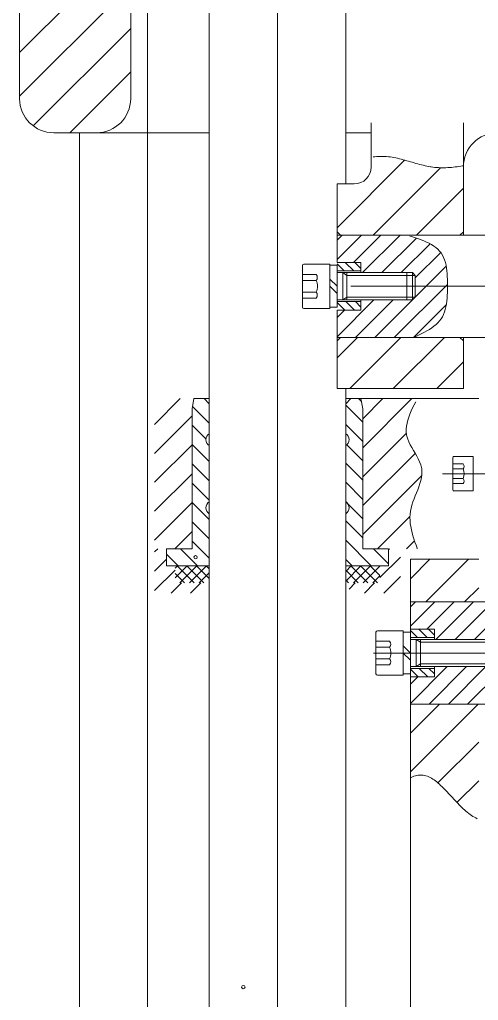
# Model space of a CAD drawing. Header units: millimetres. Extents: x -1052 to 3351, y 0 to 2015.
# Drawn here: x -148.377 to -146.389, y 1554.238 to 1558.49 of the extents above; entities that cross this region are included whole.
import ezdxf

# ---------------------------------------------------------------- set-up
doc = ezdxf.new("R2010")
doc.units = ezdxf.units.MM

msp = doc.modelspace()

# ---------------------------------------------------------------- linework, layer by layer
at = {"linetype": 'Continuous', "lineweight": 0}
for p, q in [((-147.8223, 1560.467), (-147.8223, 1545.26)), ((-147.2597, 1551.4293), (-147.2597, 1559.8328)), ((-147.5556, 1559.7378), (-147.5556, 1553.9006)), ((-146.9639, 1559.7378), (-146.9639, 1557.7779)), ((-148.377, 1558.1476), (-148.377, 1559.331)), ((-148.377, 1558.3473), (-147.6295, 1559.0948)), ((-148.377, 1558.159), (-147.8695, 1558.6666)), ((-147.8958, 1558.5618), (-147.8958, 1558.1477)), ((-148.3182, 1558.0296), (-147.8958, 1558.452)), ((-148.1598, 1557.9997), (-147.8958, 1558.2638)), ((-146.8535, 1557.8518), (-146.8535, 1558.0422)), ((-146.4541, 1557.556), (-146.4541, 1558.0433)), ((-148.2291, 1557.9997), (-147.5556, 1557.9997)), ((-148.1182, 1557.9997), (-148.1182, 1552.6821)), ((-146.9639, 1557.9997), (-146.8535, 1557.9997)), ((-146.8455, 1557.895), (-146.8375, 1557.8959)), ((-146.8375, 1557.8959), (-146.8295, 1557.8966)), ((-146.8295, 1557.8966), (-146.8215, 1557.8971)), ((-146.8215, 1557.8971), (-146.8136, 1557.8974)), ((-146.8136, 1557.8974), (-146.8056, 1557.8975)), ((-146.8056, 1557.8975), (-146.7976, 1557.8973)), ((-146.7976, 1557.8973), (-146.7897, 1557.8969)), ((-146.7897, 1557.8969), (-146.7869, 1557.8967)), ((-146.7869, 1557.8967), (-146.7869, 1557.8967)), ((-146.7869, 1557.8967), (-146.7789, 1557.896)), ((-146.7789, 1557.896), (-146.771, 1557.895)), ((-146.771, 1557.895), (-146.763, 1557.8938)), ((-146.763, 1557.8938), (-146.7551, 1557.8924)), ((-146.7551, 1557.8924), (-146.7471, 1557.8908)), ((-146.7471, 1557.8908), (-146.7392, 1557.8891)), ((-146.7392, 1557.8891), (-146.7312, 1557.8872)), ((-147.0014, 1557.5883), (-146.7085, 1557.8812)), ((-146.8454, 1557.556), (-146.5532, 1557.8482)), ((-146.7312, 1557.8872), (-146.7233, 1557.8852)), ((-146.7233, 1557.8852), (-146.7154, 1557.8831)), ((-146.7154, 1557.8831), (-146.7074, 1557.8809)), ((-146.7074, 1557.8809), (-146.6995, 1557.8786)), ((-146.6995, 1557.8786), (-146.6915, 1557.8763)), ((-146.6915, 1557.8763), (-146.6836, 1557.874)), ((-146.6836, 1557.874), (-146.6756, 1557.8717)), ((-146.6756, 1557.8717), (-146.6677, 1557.8694)), ((-146.6677, 1557.8694), (-146.6597, 1557.8671)), ((-146.6597, 1557.8671), (-146.6518, 1557.8648)), ((-146.6518, 1557.8648), (-146.6438, 1557.8626)), ((-146.6438, 1557.8626), (-146.6358, 1557.8606)), ((-146.6358, 1557.8606), (-146.6279, 1557.8586)), ((-146.6279, 1557.8586), (-146.6199, 1557.8567)), ((-146.6199, 1557.8567), (-146.6119, 1557.855)), ((-146.6119, 1557.855), (-146.6039, 1557.8535)), ((-146.6039, 1557.8535), (-146.596, 1557.8521)), ((-146.596, 1557.8521), (-146.594, 1557.8518)), ((-146.594, 1557.8518), (-146.594, 1557.8518)), ((-146.594, 1557.8518), (-146.586, 1557.8507)), ((-146.586, 1557.8507), (-146.578, 1557.8498)), ((-146.578, 1557.8498), (-146.5699, 1557.8491)), ((-146.5699, 1557.8491), (-146.5619, 1557.8486)), ((-146.5619, 1557.8486), (-146.5539, 1557.8482)), ((-146.5539, 1557.8482), (-146.5459, 1557.8481)), ((-146.5459, 1557.8481), (-146.5378, 1557.8481)), ((-146.5378, 1557.8481), (-146.5298, 1557.8483)), ((-146.5298, 1557.8483), (-146.5218, 1557.8486)), ((-146.5218, 1557.8486), (-146.5137, 1557.8491)), ((-146.5137, 1557.8491), (-146.5057, 1557.8498)), ((-146.5057, 1557.8498), (-146.4976, 1557.8506)), ((-146.4976, 1557.8506), (-146.4895, 1557.8515)), ((-146.4895, 1557.8515), (-146.4815, 1557.8526)), ((-146.4815, 1557.8526), (-146.4734, 1557.8538)), ((-146.4734, 1557.8538), (-146.4653, 1557.8551)), ((-146.4653, 1557.8551), (-146.4573, 1557.8565)), ((-146.4573, 1557.8565), (-146.454, 1557.8571)), ((-147.0014, 1557.4376), (-147.0014, 1557.7779)), ((-147.0014, 1557.7779), (-146.9274, 1557.7779)), ((-146.6572, 1557.556), (-146.4541, 1557.759)), ((-146.9866, 1557.556), (-147.0014, 1557.5708)), ((-147.0014, 1557.556), (-144.5016, 1557.556)), ((-147.0014, 1557.5337), (-146.9792, 1557.556)), ((-147.0014, 1557.4501), (-146.8955, 1557.556)), ((-146.9866, 1557.556), (-146.4689, 1557.556)), ((-146.9302, 1557.4376), (-146.8118, 1557.556)), ((-146.8909, 1557.3932), (-146.7281, 1557.556)), ((-146.6867, 1557.5521), (-146.6739, 1557.5482)), ((-146.6739, 1557.5482), (-146.6612, 1557.5442)), ((-146.4689, 1557.556), (-146.4541, 1557.5708)), ((-146.4689, 1557.556), (-146.4541, 1557.5708)), ((-146.8072, 1557.3932), (-146.6575, 1557.5429)), ((-146.7235, 1557.3932), (-146.5982, 1557.5186)), ((-146.6612, 1557.5442), (-146.6487, 1557.54)), ((-146.6487, 1557.54), (-146.6365, 1557.5356)), ((-146.6365, 1557.5356), (-146.6247, 1557.531)), ((-146.6247, 1557.531), (-146.6132, 1557.526)), ((-146.6132, 1557.526), (-146.6022, 1557.5207)), ((-146.6022, 1557.5207), (-146.5918, 1557.515)), ((-146.5918, 1557.515), (-146.5819, 1557.5088)), ((-146.5819, 1557.5088), (-146.5728, 1557.5021)), ((-146.6627, 1557.3704), (-146.5521, 1557.481)), ((-146.5728, 1557.5021), (-146.5644, 1557.4948)), ((-146.5644, 1557.4948), (-146.5568, 1557.4868)), ((-146.5568, 1557.4868), (-146.5502, 1557.4785)), ((-146.5502, 1557.4785), (-146.5502, 1557.4785)), ((-146.5502, 1557.4785), (-146.5444, 1557.4692)), ((-146.5444, 1557.4692), (-146.5395, 1557.4592)), ((-147.1508, 1557.2439), (-147.1508, 1557.4243)), ((-147.1449, 1557.4302), (-147.0325, 1557.4302)), ((-147.0325, 1557.2379), (-147.0325, 1557.4302)), ((-147.0325, 1557.4251), (-147.0325, 1557.2431)), ((-147.0014, 1557.4251), (-147.0325, 1557.4251)), ((-147.0014, 1557.4376), (-146.8978, 1557.4376)), ((-147.0014, 1557.4376), (-146.8978, 1557.4376)), ((-146.9705, 1557.4006), (-147.0014, 1557.4315)), ((-146.9705, 1557.4006), (-147.0014, 1557.4315)), ((-146.9705, 1557.4006), (-147.0014, 1557.4315)), ((-147.0014, 1557.2431), (-147.0014, 1557.4251)), ((-146.9287, 1557.4006), (-146.9657, 1557.4376)), ((-146.9287, 1557.4006), (-146.9657, 1557.4376)), ((-146.9287, 1557.4006), (-146.9657, 1557.4376)), ((-146.8978, 1557.4116), (-146.9239, 1557.4376)), ((-146.8978, 1557.4116), (-146.9239, 1557.4376)), ((-146.8978, 1557.4116), (-146.9239, 1557.4376)), ((-146.8978, 1557.4376), (-146.8978, 1557.3932)), ((-146.8978, 1557.3932), (-146.8978, 1557.4376)), ((-146.6627, 1557.2867), (-146.5284, 1557.421)), ((-146.5395, 1557.4592), (-146.5354, 1557.4487)), ((-146.5354, 1557.4487), (-146.532, 1557.4376)), ((-146.532, 1557.4376), (-146.5293, 1557.426)), ((-146.5293, 1557.426), (-146.5272, 1557.414)), ((-147.1508, 1557.3848), (-147.0916, 1557.3848)), ((-147.0014, 1557.4006), (-146.8978, 1557.4006)), ((-146.6745, 1557.3932), (-147.0014, 1557.3932)), ((-146.9585, 1557.3814), (-146.977, 1557.3932)), ((-146.977, 1557.2749), (-146.977, 1557.3932)), ((-146.9585, 1557.3932), (-146.9585, 1557.2749)), ((-146.6627, 1557.3814), (-146.9585, 1557.3814)), ((-146.6996, 1557.3932), (-146.6996, 1557.2749)), ((-146.6745, 1557.2749), (-146.6745, 1557.3932)), ((-146.6745, 1557.3932), (-146.6627, 1557.3814)), ((-146.6627, 1557.2867), (-146.6627, 1557.3814)), ((-146.5272, 1557.414), (-146.5256, 1557.4016)), ((-146.5256, 1557.4016), (-146.5245, 1557.389)), ((-146.5245, 1557.389), (-146.5238, 1557.3761)), ((-147.1508, 1557.3595), (-147.0916, 1557.3595)), ((-147.0014, 1557.3341), (-147.0325, 1557.3651)), ((-146.7535, 1557.1122), (-146.5231, 1557.3426)), ((-146.5238, 1557.3761), (-146.5233, 1557.3631)), ((-146.5233, 1557.3631), (-146.5231, 1557.3499)), ((-146.5231, 1557.3499), (-146.5231, 1557.3368)), ((-146.5231, 1557.3368), (-146.5231, 1557.3341)), ((-147.1508, 1557.3087), (-147.0916, 1557.3087)), ((-147.0325, 1557.3341), (-147.0014, 1557.303)), ((-146.9417, 1557.3341), (-144.476, 1557.3341)), ((-146.5241, 1557.2949), (-146.5249, 1557.2822)), ((-146.5235, 1557.3079), (-146.5241, 1557.2949)), ((-146.5233, 1557.3209), (-146.5235, 1557.3079)), ((-146.5231, 1557.3341), (-146.5233, 1557.3209)), ((-146.5231, 1557.3341), (-146.5231, 1557.3341)), ((-147.1508, 1557.2833), (-147.0916, 1557.2833)), ((-146.6745, 1557.2749), (-147.0014, 1557.2749)), ((-147.0014, 1557.1154), (-146.8418, 1557.2749)), ((-147.0014, 1557.2675), (-146.8978, 1557.2675)), ((-146.9678, 1557.2305), (-147.0014, 1557.2641)), ((-146.9678, 1557.2305), (-147.0014, 1557.2641)), ((-146.9678, 1557.2305), (-147.0014, 1557.2641)), ((-146.9585, 1557.2867), (-146.977, 1557.2749)), ((-146.926, 1557.2305), (-146.9629, 1557.2675)), ((-146.926, 1557.2305), (-146.9629, 1557.2675)), ((-146.926, 1557.2305), (-146.9629, 1557.2675)), ((-146.6627, 1557.2867), (-146.9585, 1557.2867)), ((-146.8978, 1557.2443), (-146.9211, 1557.2675)), ((-146.8978, 1557.2443), (-146.9211, 1557.2675)), ((-146.8978, 1557.2443), (-146.9211, 1557.2675)), ((-146.9209, 1557.1122), (-146.7582, 1557.2749)), ((-146.8978, 1557.2749), (-146.8978, 1557.2305)), ((-146.8978, 1557.2306), (-146.8978, 1557.2749)), ((-146.8372, 1557.1122), (-146.6745, 1557.2749)), ((-146.6745, 1557.2749), (-146.6627, 1557.2867)), ((-146.6699, 1557.1122), (-146.5283, 1557.2537)), ((-146.5277, 1557.2574), (-146.5299, 1557.2455)), ((-146.5261, 1557.2696), (-146.5277, 1557.2574)), ((-146.5249, 1557.2822), (-146.5261, 1557.2696)), ((-147.1449, 1557.2379), (-147.0325, 1557.2379)), ((-147.0325, 1557.2431), (-147.0014, 1557.2431)), ((-147.0014, 1556.8903), (-147.0014, 1557.2306)), ((-147.0014, 1557.2306), (-146.8978, 1557.2306)), ((-146.8978, 1557.2305), (-147.0014, 1557.2305)), ((-147.0014, 1557.199), (-146.9699, 1557.2305)), ((-146.5402, 1557.2122), (-146.5452, 1557.2021)), ((-146.5361, 1557.2228), (-146.5402, 1557.2122)), ((-146.5326, 1557.2339), (-146.5361, 1557.2228)), ((-146.5299, 1557.2455), (-146.5326, 1557.2339)), ((-146.5726, 1557.1683), (-146.5816, 1557.1609)), ((-146.5644, 1557.1762), (-146.5726, 1557.1683)), ((-146.5569, 1557.1847), (-146.5644, 1557.1762)), ((-146.5502, 1557.1937), (-146.5569, 1557.1847)), ((-146.5452, 1557.2021), (-146.5502, 1557.1937)), ((-146.5502, 1557.1937), (-146.5502, 1557.1937)), ((-146.6459, 1557.1231), (-146.6576, 1557.1174)), ((-146.6343, 1557.1288), (-146.6459, 1557.1231)), ((-146.623, 1557.1347), (-146.6343, 1557.1288)), ((-146.612, 1557.1408), (-146.623, 1557.1347)), ((-146.6014, 1557.1472), (-146.612, 1557.1408)), ((-146.5912, 1557.1539), (-146.6014, 1557.1472)), ((-146.5816, 1557.1609), (-146.5912, 1557.1539)), ((-147.0014, 1557.1122), (-144.5016, 1557.1122)), ((-146.9866, 1557.1122), (-147.0014, 1557.0974)), ((-147.0014, 1557.0235), (-146.9126, 1557.1122)), ((-146.9866, 1557.1122), (-146.4689, 1557.1122)), ((-146.9462, 1556.8903), (-146.7244, 1557.1122)), ((-146.758, 1556.8903), (-146.5361, 1557.1122)), ((-146.6576, 1557.1174), (-146.6686, 1557.1122)), ((-146.4689, 1557.1122), (-146.4541, 1557.0974)), ((-146.4541, 1556.8903), (-146.4541, 1557.1122)), ((-146.5697, 1556.8903), (-146.4541, 1557.006)), ((-147.0014, 1556.8903), (-146.4541, 1556.8903)), ((-146.9639, 1556.8903), (-146.9639, 1553.8955)), ((-147.7928, 1556.7353), (-147.6811, 1556.8469)), ((-147.6295, 1556.8025), (-147.6217, 1556.8469)), ((-147.6217, 1556.8469), (-147.5556, 1556.8469)), ((-147.5556, 1556.8247), (-147.5778, 1556.8469)), ((-147.5556, 1556.8247), (-147.5556, 1556.695)), ((-146.9644, 1556.8469), (-146.3875, 1556.8469)), ((-146.9639, 1556.8247), (-146.9417, 1556.8469)), ((-146.9639, 1556.8469), (-146.8978, 1556.8469)), ((-146.9639, 1556.8247), (-146.9639, 1556.695)), ((-146.9084, 1556.8469), (-146.8955, 1556.8341)), ((-146.8899, 1556.8025), (-146.8978, 1556.8469)), ((-146.8899, 1556.7595), (-146.8026, 1556.8469)), ((-146.8899, 1556.634), (-146.677, 1556.8469)), ((-146.6607, 1556.8335), (-146.6675, 1556.8202)), ((-147.6295, 1556.1961), (-147.6295, 1556.8025)), ((-147.6277, 1556.8131), (-147.5556, 1556.7411)), ((-146.9639, 1556.8188), (-146.8899, 1556.7448)), ((-146.8899, 1556.1961), (-146.8899, 1556.8025)), ((-146.6801, 1556.7935), (-146.6857, 1556.7803)), ((-146.674, 1556.8068), (-146.6801, 1556.7935)), ((-146.6675, 1556.8202), (-146.674, 1556.8068)), ((-147.7928, 1556.6098), (-147.63, 1556.7725)), ((-146.6982, 1556.7409), (-146.7005, 1556.7279)), ((-146.6949, 1556.7539), (-146.6982, 1556.7409)), ((-146.6907, 1556.7671), (-146.6949, 1556.7539)), ((-146.6857, 1556.7803), (-146.6907, 1556.7671)), ((-147.6295, 1556.7313), (-147.5702, 1556.6721)), ((-146.9639, 1556.7351), (-146.8899, 1556.6612)), ((-146.8899, 1556.5085), (-146.7011, 1556.6974)), ((-146.7005, 1556.7279), (-146.7016, 1556.7149)), ((-146.7016, 1556.7149), (-146.7015, 1556.7021)), ((-146.7015, 1556.7021), (-146.7, 1556.6894)), ((-146.7, 1556.6894), (-146.6989, 1556.6842)), ((-146.6989, 1556.6842), (-146.6989, 1556.6842)), ((-146.6989, 1556.6842), (-146.6952, 1556.6717)), ((-146.6952, 1556.6717), (-146.6903, 1556.6592)), ((-146.6903, 1556.6592), (-146.6843, 1556.6468)), ((-147.7928, 1556.4843), (-147.63, 1556.647)), ((-147.6295, 1556.6477), (-147.5556, 1556.5737)), ((-147.5556, 1556.6438), (-147.5556, 1556.3992)), ((-146.9639, 1556.6438), (-146.9639, 1556.3992)), ((-146.9594, 1556.647), (-146.8899, 1556.5775)), ((-146.6843, 1556.6468), (-146.6777, 1556.6345)), ((-146.6777, 1556.6345), (-146.6706, 1556.6222)), ((-146.6706, 1556.6222), (-146.6634, 1556.61)), ((-146.8899, 1556.383), (-146.6632, 1556.6097)), ((-146.6634, 1556.61), (-146.6563, 1556.5977)), ((-146.6563, 1556.5977), (-146.6497, 1556.5854)), ((-146.6497, 1556.5854), (-146.6439, 1556.573)), ((-146.6439, 1556.573), (-146.6391, 1556.5606)), ((-146.4999, 1556.4512), (-146.4999, 1556.5918)), ((-146.4963, 1556.5955), (-146.4112, 1556.5955)), ((-146.4112, 1556.4475), (-146.4112, 1556.5955)), ((-147.6295, 1556.564), (-147.5556, 1556.49)), ((-146.9639, 1556.5678), (-146.8899, 1556.4938)), ((-146.6391, 1556.5606), (-146.6356, 1556.5481)), ((-146.6356, 1556.5481), (-146.6346, 1556.5427)), ((-146.6346, 1556.5427), (-146.6346, 1556.5427)), ((-146.6346, 1556.5427), (-146.6334, 1556.5301)), ((-146.6334, 1556.5301), (-146.6338, 1556.5173)), ((-146.4999, 1556.5638), (-146.4556, 1556.5638)), ((-146.4999, 1556.5427), (-146.4556, 1556.5427)), ((-147.7928, 1556.3588), (-147.63, 1556.5215)), ((-146.8899, 1556.2575), (-146.6342, 1556.5132)), ((-146.6384, 1556.4915), (-146.6422, 1556.4784)), ((-146.6356, 1556.5044), (-146.6384, 1556.4915)), ((-146.6338, 1556.5173), (-146.6356, 1556.5044)), ((-146.5443, 1556.5215), (-146.071, 1556.5215)), ((-146.4999, 1556.5004), (-146.4556, 1556.5004)), ((-146.4768, 1556.5215), (-145.0662, 1556.5215)), ((-147.6295, 1556.4803), (-147.5556, 1556.4064)), ((-146.9639, 1556.4841), (-146.8899, 1556.4101)), ((-146.6516, 1556.4521), (-146.6569, 1556.4389)), ((-146.6467, 1556.4653), (-146.6516, 1556.4521)), ((-146.6422, 1556.4784), (-146.6467, 1556.4653)), ((-146.4999, 1556.4792), (-146.4556, 1556.4792)), ((-146.4963, 1556.4475), (-146.4112, 1556.4475)), ((-146.9639, 1556.4004), (-146.9579, 1556.3944)), ((-146.6676, 1556.4122), (-146.6725, 1556.3989)), ((-146.6623, 1556.4256), (-146.6676, 1556.4122)), ((-146.6569, 1556.4389), (-146.6623, 1556.4256)), ((-147.7928, 1556.2333), (-147.63, 1556.396)), ((-147.6295, 1556.3966), (-147.5556, 1556.3227)), ((-146.9579, 1556.3944), (-146.8899, 1556.3265)), ((-146.6834, 1556.3588), (-146.685, 1556.3454)), ((-146.6806, 1556.3721), (-146.6834, 1556.3588)), ((-146.6834, 1556.3588), (-146.6834, 1556.3588)), ((-146.677, 1556.3855), (-146.6806, 1556.3721)), ((-146.6725, 1556.3989), (-146.677, 1556.3855)), ((-147.5556, 1556.348), (-147.5556, 1556.1221)), ((-146.9639, 1556.348), (-146.9639, 1556.1221)), ((-146.9639, 1556.3167), (-146.8899, 1556.2428)), ((-146.8258, 1556.1961), (-146.6855, 1556.3364)), ((-146.685, 1556.3454), (-146.6856, 1556.332)), ((-146.6856, 1556.332), (-146.6853, 1556.3186)), ((-146.6853, 1556.3186), (-146.6841, 1556.3052)), ((-147.6295, 1556.313), (-147.5556, 1556.239)), ((-146.6841, 1556.3052), (-146.6821, 1556.2919)), ((-146.6821, 1556.2919), (-146.6794, 1556.2785)), ((-146.6794, 1556.2785), (-146.6762, 1556.2651)), ((-147.7044, 1556.1961), (-147.63, 1556.2705)), ((-147.6295, 1556.2293), (-147.5556, 1556.1553)), ((-146.9639, 1556.2331), (-146.853, 1556.1221)), ((-146.7003, 1556.1961), (-146.6658, 1556.2306)), ((-146.6762, 1556.2651), (-146.6724, 1556.2517)), ((-146.6724, 1556.2517), (-146.6683, 1556.2384)), ((-146.6683, 1556.2384), (-146.6639, 1556.225)), ((-147.7922, 1556.1824), (-147.7785, 1556.1961)), ((-147.7399, 1556.1961), (-147.7399, 1556.1221)), ((-147.7399, 1556.1961), (-147.6295, 1556.1961)), ((-147.68, 1556.1961), (-147.606, 1556.1221)), ((-146.8899, 1556.1961), (-146.7785, 1556.1961)), ((-146.8432, 1556.1961), (-146.7785, 1556.1313)), ((-146.7785, 1556.1961), (-146.7785, 1556.1221)), ((-146.7785, 1556.192), (-146.7744, 1556.1961)), ((-146.6639, 1556.225), (-146.6593, 1556.2116)), ((-146.6593, 1556.2116), (-146.6546, 1556.1982)), ((-146.6546, 1556.1982), (-146.6538, 1556.1961)), ((-147.7922, 1556.0987), (-147.7399, 1556.151)), ((-147.7399, 1556.1724), (-147.6897, 1556.1221)), ((-146.9639, 1556.1494), (-146.9366, 1556.1221)), ((-146.816, 1556.0709), (-146.7272, 1556.1596)), ((-146.6834, 1556.1507), (-146.6834, 1553.4512)), ((-146.6834, 1556.1507), (-146.3875, 1556.1507)), ((-146.6834, 1556.0661), (-146.5988, 1556.1507)), ((-146.6162, 1555.9659), (-146.4314, 1556.1507)), ((-147.7922, 1556.015), (-147.7035, 1556.1038)), ((-147.7399, 1556.1221), (-147.555, 1556.1221)), ((-147.7035, 1556.1114), (-147.6928, 1556.1221)), ((-147.7035, 1556.0696), (-147.6509, 1556.1221)), ((-147.6946, 1556.1221), (-147.6206, 1556.0482)), ((-147.683, 1556.0482), (-147.6091, 1556.1221)), ((-147.6527, 1556.1221), (-147.5788, 1556.0482)), ((-147.6412, 1556.0482), (-147.5673, 1556.1221)), ((-147.6109, 1556.1221), (-147.5556, 1556.0668)), ((-147.5691, 1556.1221), (-147.5556, 1556.1086)), ((-146.9639, 1556.1221), (-146.7785, 1556.1221)), ((-146.9639, 1556.0979), (-146.9397, 1556.1221)), ((-146.9639, 1556.0561), (-146.8979, 1556.1221)), ((-146.9639, 1556.1027), (-146.9094, 1556.0482)), ((-146.9415, 1556.1221), (-146.8675, 1556.0482)), ((-146.93, 1556.0482), (-146.856, 1556.1221)), ((-146.8997, 1556.1221), (-146.8257, 1556.0482)), ((-146.8881, 1556.0482), (-146.816, 1556.1203)), ((-146.8578, 1556.1221), (-146.816, 1556.0803)), ((-147.7035, 1556.0892), (-147.6624, 1556.0482)), ((-147.5994, 1556.0482), (-147.5556, 1556.092)), ((-146.9639, 1556.0609), (-146.9512, 1556.0482)), ((-146.8463, 1556.0482), (-146.816, 1556.0785)), ((-146.7994, 1556.0038), (-146.7272, 1556.0759)), ((-147.7198, 1556.0038), (-147.6754, 1556.0482)), ((-147.6361, 1556.0038), (-147.5918, 1556.0482)), ((-146.9491, 1556.0214), (-146.9224, 1556.0482)), ((-146.8831, 1556.0038), (-146.8387, 1556.0482)), ((-146.4488, 1555.9659), (-146.3875, 1556.0272)), ((-144.8196, 1555.9659), (-146.6834, 1555.9659)), ((-146.6834, 1555.9437), (-146.6612, 1555.9659)), ((-146.6834, 1555.86), (-146.5775, 1555.9659)), ((-146.6121, 1555.8476), (-146.4938, 1555.9659)), ((-146.5728, 1555.8032), (-146.4101, 1555.9659)), ((-146.4892, 1555.8032), (-146.3395, 1555.9529)), ((-146.4055, 1555.8032), (-146.2802, 1555.9285)), ((-146.6834, 1555.8476), (-146.5798, 1555.8476)), ((-146.6107, 1555.8106), (-146.6477, 1555.8476)), ((-146.6107, 1555.8106), (-146.6477, 1555.8476)), ((-146.6107, 1555.8106), (-146.6477, 1555.8476)), ((-146.5798, 1555.8216), (-146.6058, 1555.8476)), ((-146.5798, 1555.8216), (-146.6058, 1555.8476)), ((-146.5798, 1555.8216), (-146.6058, 1555.8476)), ((-146.5798, 1555.8476), (-146.5798, 1555.8032)), ((-146.8328, 1555.6538), (-146.8328, 1555.8343)), ((-146.8268, 1555.8402), (-146.7144, 1555.8402)), ((-146.7144, 1555.6479), (-146.7144, 1555.8402)), ((-146.7144, 1555.835), (-146.7144, 1555.6531)), ((-146.6834, 1555.835), (-146.7144, 1555.835)), ((-146.6525, 1555.8106), (-146.6834, 1555.8415)), ((-146.6525, 1555.8106), (-146.6834, 1555.8415)), ((-146.6525, 1555.8106), (-146.6834, 1555.8415)), ((-146.6834, 1555.6531), (-146.6834, 1555.835)), ((-146.6834, 1555.8106), (-146.5798, 1555.8106)), ((-146.8328, 1555.7948), (-146.7736, 1555.7948)), ((-146.8328, 1555.7694), (-146.7736, 1555.7694)), ((-146.6834, 1555.744), (-146.7144, 1555.7751)), ((-146.3565, 1555.8032), (-146.6834, 1555.8032)), ((-146.6405, 1555.7914), (-146.659, 1555.8032)), ((-146.659, 1555.6849), (-146.659, 1555.8032)), ((-146.6405, 1555.8032), (-146.6405, 1555.6849)), ((-146.3446, 1555.7914), (-146.6405, 1555.7914)), ((-144.6632, 1555.744), (-146.8435, 1555.744)), ((-146.7144, 1555.744), (-146.6834, 1555.713)), ((-146.4355, 1555.5222), (-146.2051, 1555.7526)), ((-146.8328, 1555.7187), (-146.7736, 1555.7187)), ((-146.8328, 1555.6933), (-146.7736, 1555.6933)), ((-146.3565, 1555.6849), (-146.6834, 1555.6849)), ((-146.6834, 1555.5253), (-146.5238, 1555.6849)), ((-146.6834, 1555.6775), (-146.5798, 1555.6775)), ((-146.6405, 1555.6967), (-146.659, 1555.6849)), ((-146.6079, 1555.6405), (-146.6449, 1555.6775)), ((-146.6079, 1555.6405), (-146.6449, 1555.6775)), ((-146.6079, 1555.6405), (-146.6449, 1555.6775)), ((-146.3446, 1555.6967), (-146.6405, 1555.6967)), ((-146.5798, 1555.6542), (-146.6031, 1555.6775)), ((-146.5798, 1555.6542), (-146.6031, 1555.6775)), ((-146.5798, 1555.6542), (-146.6031, 1555.6775)), ((-146.6029, 1555.5222), (-146.4401, 1555.6849)), ((-146.5798, 1555.6849), (-146.5798, 1555.6405)), ((-146.5192, 1555.5222), (-146.3565, 1555.6849)), ((-146.8268, 1555.6479), (-146.7144, 1555.6479)), ((-146.7144, 1555.6531), (-146.6834, 1555.6531)), ((-146.6498, 1555.6405), (-146.6834, 1555.6741)), ((-146.6498, 1555.6405), (-146.6834, 1555.6741)), ((-146.6498, 1555.6405), (-146.6834, 1555.6741)), ((-146.5798, 1555.6405), (-146.6834, 1555.6405)), ((-146.6834, 1555.609), (-146.6519, 1555.6405)), ((-144.8196, 1555.5222), (-146.6834, 1555.5222)), ((-146.6834, 1555.3967), (-146.5579, 1555.5222)), ((-146.6834, 1555.2293), (-146.3905, 1555.5222)), ((-146.5646, 1555.1808), (-146.3875, 1555.3578)), ((-146.6684, 1555.2097), (-146.6746, 1555.2075)), ((-146.6621, 1555.2116), (-146.6684, 1555.2097)), ((-146.656, 1555.2131), (-146.6621, 1555.2116)), ((-146.6498, 1555.2141), (-146.656, 1555.2131)), ((-146.6437, 1555.2147), (-146.6498, 1555.2141)), ((-146.6376, 1555.2149), (-146.6437, 1555.2147)), ((-146.6316, 1555.2145), (-146.6376, 1555.2149)), ((-146.628, 1555.2141), (-146.6316, 1555.2145)), ((-146.6316, 1555.2145), (-146.6316, 1555.2145)), ((-146.622, 1555.213), (-146.628, 1555.2141)), ((-146.6161, 1555.2114), (-146.622, 1555.213)), ((-146.6102, 1555.2094), (-146.6161, 1555.2114)), ((-146.6043, 1555.207), (-146.6102, 1555.2094)), ((-146.6809, 1555.2049), (-146.6834, 1555.2037)), ((-146.6746, 1555.2075), (-146.6809, 1555.2049)), ((-146.5985, 1555.2042), (-146.6043, 1555.207)), ((-146.5927, 1555.201), (-146.5985, 1555.2042)), ((-146.5869, 1555.1975), (-146.5927, 1555.201)), ((-146.5811, 1555.1936), (-146.5869, 1555.1975)), ((-146.5754, 1555.1894), (-146.5811, 1555.1936)), ((-146.5696, 1555.185), (-146.5754, 1555.1894)), ((-146.5639, 1555.1802), (-146.5696, 1555.185)), ((-146.5582, 1555.1753), (-146.5639, 1555.1802)), ((-146.5525, 1555.1701), (-146.5582, 1555.1753)), ((-146.5468, 1555.1647), (-146.5525, 1555.1701)), ((-146.4819, 1555.0961), (-146.3875, 1555.1905)), ((-146.5411, 1555.1591), (-146.5468, 1555.1647)), ((-146.5355, 1555.1534), (-146.5411, 1555.1591)), ((-146.5298, 1555.1476), (-146.5355, 1555.1534)), ((-146.5241, 1555.1416), (-146.5298, 1555.1476)), ((-146.5184, 1555.1355), (-146.5241, 1555.1416)), ((-146.5127, 1555.1294), (-146.5184, 1555.1355)), ((-146.507, 1555.1232), (-146.5127, 1555.1294)), ((-146.5013, 1555.117), (-146.507, 1555.1232)), ((-146.4956, 1555.1108), (-146.5013, 1555.117)), ((-146.4899, 1555.1046), (-146.4956, 1555.1108)), ((-146.4841, 1555.0985), (-146.4899, 1555.1046)), ((-146.4783, 1555.0924), (-146.4841, 1555.0985)), ((-146.4725, 1555.0864), (-146.4783, 1555.0924)), ((-146.4667, 1555.0805), (-146.4725, 1555.0864)), ((-146.4609, 1555.0747), (-146.4667, 1555.0805)), ((-146.455, 1555.0691), (-146.4609, 1555.0747)), ((-146.4491, 1555.0636), (-146.455, 1555.0691)), ((-146.4431, 1555.0584), (-146.4491, 1555.0636)), ((-146.4371, 1555.0533), (-146.4431, 1555.0584)), ((-146.4311, 1555.0485), (-146.4371, 1555.0533)), ((-146.425, 1555.0439), (-146.4311, 1555.0485)), ((-146.4189, 1555.0396), (-146.425, 1555.0439)), ((-146.4127, 1555.0357), (-146.4189, 1555.0396)), ((-146.4065, 1555.032), (-146.4127, 1555.0357)), ((-146.4003, 1555.0287), (-146.4065, 1555.032)), ((-146.394, 1555.0257), (-146.4003, 1555.0287))]:
    msp.add_line(p, q, dxfattribs=at)
for centre in [(-147.6147, 1556.1591), (-147.4076, 1554.2956)]:
    msp.add_circle(centre, 0.0074, dxfattribs=at)
for centre, radius, start, end in [((-148.2291, 1558.1476), 0.1479, 180, 270), ((-148.0437, 1558.1477), 0.1479, 270, 0), ((-146.3062, 1557.8518), 0.1479, 90, 180), ((-146.9274, 1557.8518), 0.074, 270, 0), ((-147.1449, 1557.4243), 0.00592, 90, 180), ((-147.1067, 1557.3721), 0.0197, 319.9768, 40.0232), ((-147.1451, 1557.3341), 0.0592, 334.6107, 25.3893), ((-147.1067, 1557.296), 0.0197, 319.9768, 40.0232), ((-147.1449, 1557.2439), 0.00592, 180, 270), ((-147.5408, 1556.6694), 0.0296, 120.0017, 240.0018), ((-146.9787, 1556.6694), 0.0296, 299.9982, 59.9983), ((-146.4963, 1556.5918), 0.0037, 90, 180), ((-146.4659, 1556.5532), 0.0148, 314.3521, 45.643), ((-146.4946, 1556.5215), 0.0444, 331.5334, 28.4666), ((-146.4659, 1556.4898), 0.0148, 314.357, 45.6479), ((-146.4963, 1556.4512), 0.0037, 180, 270), ((-147.5408, 1556.3736), 0.0296, 120.0017, 240.0018), ((-146.9787, 1556.3736), 0.0296, 299.9982, 59.9983), ((-146.8268, 1555.8343), 0.00592, 90, 180), ((-146.7887, 1555.7821), 0.0197, 319.9728, 40.0232), ((-146.8271, 1555.744), 0.0592, 334.6109, 25.3875), ((-146.7887, 1555.706), 0.0197, 319.9728, 40.0232), ((-146.8268, 1555.6538), 0.00592, 180, 270)]:
    msp.add_arc(centre, radius, start, end, dxfattribs=at)

doc.saveas('drawing.dxf')
